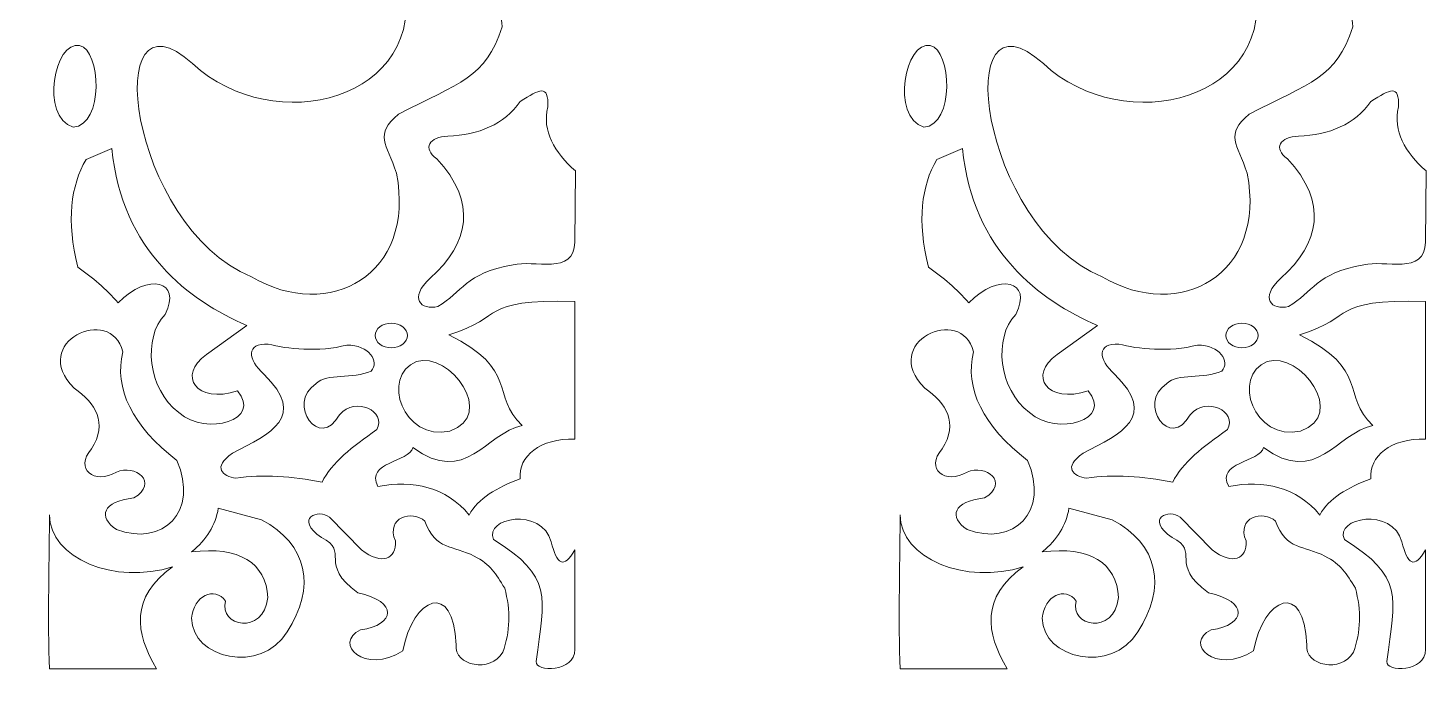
# Model space of a CAD drawing. Header units: centimetres. Extents: x -23 to 22, y -80 to 80.
# Drawn here: x -22.58 to 21.95, y -80.23 to -59.63 of the extents above; entities that cross this region are included whole.
import ezdxf

# ---------------------------------------------------------------- set-up
doc = ezdxf.new("R2010")
doc.units = ezdxf.units.CM
doc.header["$MEASUREMENT"] = 0
doc.layers.add('layer 1', color=7, linetype='Continuous')

msp = doc.modelspace()

# ---------------------------------------------------------------- linework, layer by layer
at = {"layer": 'layer 1', "color": 250, "lineweight": 9}
for points, knots in [([(-17.33545, -60.76768), (-20.32833, -58.09005), (-19.38366, -65.95682), (-15.46248, -67.55566), (-15.46248, -67.55566), (-12.98638, -69.01536), (-10.21822, -67.48441), (-10.84235, -64.25155), (-10.84235, -64.25155), (-11.15956, -63.29827), (-11.56354, -63.03423), (-10.78387, -62.38211), (-10.78387, -62.38211), (-8.82892, -61.35466), (-8.00672, -61.24897), (-7.47963, -59.59968), (-7.47963, -59.59968), (-7.43908, -58.23747), (-10.78742, -56.00091), (-10.60277, -58.05531), (-10.60277, -58.05531), (-9.8232, -61.95082), (-14.75558, -63.16582), (-17.33545, -60.76768)], [0, 0, 0, 0, 0.14285714, 0.14285714, 0.14285714, 0.14285714, 0.28571429, 0.28571429, 0.28571429, 0.28571429, 0.42857143, 0.42857143, 0.42857143, 0.42857143, 0.57142857, 0.57142857, 0.57142857, 0.57142857, 0.71428571, 0.71428571, 0.71428571, 0.71428571, 1, 1, 1, 1]), ([(-21.13934, -62.7954), (-20.15015, -62.71933), (-20.25736, -60.32855), (-20.93468, -60.18727), (-20.93468, -60.18727), (-21.73383, -60.03513), (-22.21137, -62.44765), (-21.13934, -62.7954)], [0, 0, 0, 0, 0.33333333, 0.33333333, 0.33333333, 0.33333333, 1, 1, 1, 1]), ([(-9.52635, -68.49695), (-8.72721, -68.05502), (-8.68823, -67.43921), (-7.12891, -67.17115), (-7.12891, -67.17115), (-6.49741, -67.01028), (-5.16635, -67.51415), (-5.16635, -66.45765), (-5.16635, -66.45765), (-5.16635, -66.45765), (-5.14667, -64.1864), (-5.14667, -64.1864), (-5.14667, -64.1864), (-5.81434, -63.58149), (-6.21394, -62.92222), (-6.02378, -62.14336), (-6.02378, -62.14336), (-5.99454, -61.41164), (-6.2837, -61.58558), (-6.90089, -61.96949), (-6.90089, -61.96949), (-7.42229, -62.70847), (-8.22144, -63.03448), (-9.21062, -63.07794), (-9.21062, -63.07794), (-9.79536, -63.09968), (-10.02926, -63.46916), (-9.56147, -63.79518), (-9.56147, -63.79518), (-8.26984, -65.19347), (-8.5233, -66.4758), (-9.76612, -67.59871), (-9.76612, -67.59871), (-10.47757, -68.2435), (-10.05263, -68.63461), (-9.52635, -68.49695)], [0, 0, 0, 0, 0.1, 0.1, 0.1, 0.1, 0.2, 0.2, 0.2, 0.2, 0.3, 0.3, 0.3, 0.3, 0.4, 0.4, 0.4, 0.4, 0.5, 0.5, 0.5, 0.5, 0.6, 0.6, 0.6, 0.6, 0.7, 0.7, 0.7, 0.7, 0.8, 0.8, 0.8, 0.8, 1, 1, 1, 1]), ([(-15.90591, -71.18489), (-15.11651, -72.10499), (-16.86244, -72.65072), (-17.77708, -71.88039), (-17.77708, -71.88039), (-18.77135, -71.11973), (-18.92723, -69.51137), (-18.21563, -68.75063), (-18.21563, -68.75063), (-17.65382, -67.66883), (-18.76139, -67.41035), (-19.70672, -68.38114), (-19.70672, -68.38114), (-20.09655, -67.94646), (-20.52536, -67.56973), (-20.99315, -67.25095), (-20.99315, -67.25095), (-21.36106, -65.76758), (-21.21974, -64.66276), (-20.73002, -63.81692), (-20.73002, -63.81692), (-20.73002, -63.81692), (-19.91138, -63.46916), (-19.91138, -63.46916), (-19.91138, -63.46916), (-19.58612, -66.75741), (-17.42989, -68.30599), (-15.61353, -69.10925), (-15.61353, -69.10925), (-15.61353, -69.10925), (-16.89997, -70.03296), (-16.89997, -70.03296), (-16.89997, -70.03296), (-17.83068, -70.69224), (-17.23132, -71.61959), (-15.90591, -71.18489)], [0, 0, 0, 0, 0.1, 0.1, 0.1, 0.1, 0.2, 0.2, 0.2, 0.2, 0.3, 0.3, 0.3, 0.3, 0.4, 0.4, 0.4, 0.4, 0.5, 0.5, 0.5, 0.5, 0.6, 0.6, 0.6, 0.6, 0.7, 0.7, 0.7, 0.7, 0.8, 0.8, 0.8, 0.8, 1, 1, 1, 1]), ([(-19.20969, -74.59719), (-20.21715, -74.69861), (-20.35115, -75.20936), (-19.7652, -75.59697), (-19.7652, -75.59697), (-18.28804, -76.16122), (-17.12952, -75.03286), (-17.83555, -73.4018), (-17.83555, -73.4018), (-19.26818, -72.31508), (-19.84317, -71.09795), (-19.56054, -69.94602), (-19.56054, -69.94602), (-19.92173, -68.41194), (-22.58108, -69.64718), (-21.1101, -71.09795), (-21.1101, -71.09795), (-20.41314, -71.59056), (-20.0379, -72.20275), (-20.5546, -73.03231), (-20.5546, -73.03231), (-21.12486, -73.67548), (-20.45725, -74.1862), (-19.7652, -73.77128), (-19.7652, -73.77128), (-19.16572, -73.50858), (-18.40065, -74.09901), (-19.20969, -74.59719)], [0, 0, 0, 0, 0.125, 0.125, 0.125, 0.125, 0.25, 0.25, 0.25, 0.25, 0.375, 0.375, 0.375, 0.375, 0.5, 0.5, 0.5, 0.5, 0.625, 0.625, 0.625, 0.625, 0.75, 0.75, 0.75, 0.75, 1, 1, 1, 1]), ([(-11.43264, -74.2277), (-10.31673, -74.02835), (-9.25688, -74.23843), (-8.53086, -75.14055), (-8.53086, -75.14055), (-8.24336, -74.60987), (-7.65619, -74.26392), (-6.90089, -73.98863), (-6.90089, -73.98863), (-6.97523, -73.26618), (-6.25669, -72.68977), (-5.16635, -72.7226), (-5.16635, -72.7226), (-5.16635, -72.7226), (-5.16635, -68.33768), (-5.16635, -68.33768), (-5.16635, -68.33768), (-8.29472, -68.27972), (-7.31021, -68.83032), (-9.18138, -69.40266), (-9.18138, -69.40266), (-6.93988, -70.49663), (-7.85597, -71.32978), (-6.84242, -72.29334), (-6.84242, -72.29334), (-8.00216, -72.52518), (-8.63563, -74.23495), (-10.32163, -72.98884), (-10.32163, -72.98884), (-10.42883, -73.467), (-11.85171, -73.44527), (-11.43264, -74.2277)], [0, 0, 0, 0, 0.11111111, 0.11111111, 0.11111111, 0.11111111, 0.22222222, 0.22222222, 0.22222222, 0.22222222, 0.33333333, 0.33333333, 0.33333333, 0.33333333, 0.44444444, 0.44444444, 0.44444444, 0.44444444, 0.55555556, 0.55555556, 0.55555556, 0.55555556, 0.66666667, 0.66666667, 0.66666667, 0.66666667, 0.77777778, 0.77777778, 0.77777778, 0.77777778, 1, 1, 1, 1]), ([(-11.52035, -69.4244), (-11.52035, -69.20833), (-11.29128, -69.03318), (-11.0087, -69.03318), (-11.0087, -69.03318), (-10.72612, -69.03318), (-10.49705, -69.20833), (-10.49705, -69.4244), (-10.49705, -69.4244), (-10.49705, -69.64046), (-10.72612, -69.81562), (-11.0087, -69.81562), (-11.0087, -69.81562), (-11.29128, -69.81562), (-11.52035, -69.64046), (-11.52035, -69.4244)], [0, 0, 0, 0, 0.2, 0.2, 0.2, 0.2, 0.4, 0.4, 0.4, 0.4, 0.6, 0.6, 0.6, 0.6, 1, 1, 1, 1]), ([(-15.96438, -73.96689), (-15.08972, -73.84101), (-14.16875, -73.90441), (-13.2161, -74.0973), (-13.2161, -74.0973), (-12.90059, -73.46522), (-12.25328, -72.97189), (-11.47162, -72.41928), (-11.47162, -72.41928), (-11.15484, -71.82327), (-12.13914, -71.36041), (-12.66059, -71.94559), (-12.66059, -71.94559), (-13.28311, -73.11294), (-14.36733, -71.60059), (-13.40614, -70.95667), (-13.40614, -70.95667), (-13.05529, -70.6053), (-12.23666, -70.82989), (-11.65191, -70.55459), (-11.65191, -70.55459), (-11.37653, -70.25931), (-11.70785, -69.72681), (-12.4267, -69.72868), (-12.4267, -69.72868), (-13.3087, -69.96272), (-14.35148, -69.85495), (-14.92646, -69.69608), (-14.92646, -69.69608), (-15.62698, -69.67117), (-15.60505, -70.17016), (-15.05803, -70.66326), (-15.05803, -70.66326), (-13.6922, -72.02527), (-14.84363, -72.53242), (-16.06671, -73.17359), (-16.06671, -73.17359), (-16.7361, -73.62926), (-16.36528, -73.90829), (-15.96438, -73.96689)], [0, 0, 0, 0, 0.09090909, 0.09090909, 0.09090909, 0.09090909, 0.18181818, 0.18181818, 0.18181818, 0.18181818, 0.27272727, 0.27272727, 0.27272727, 0.27272727, 0.36363636, 0.36363636, 0.36363636, 0.36363636, 0.45454545, 0.45454545, 0.45454545, 0.45454545, 0.54545455, 0.54545455, 0.54545455, 0.54545455, 0.63636364, 0.63636364, 0.63636364, 0.63636364, 0.72727273, 0.72727273, 0.72727273, 0.72727273, 0.81818182, 0.81818182, 0.81818182, 0.81818182, 1, 1, 1, 1]), ([(-10.20468, -70.2503), (-9.1373, -69.92061), (-7.65499, -71.96951), (-9.1415, -72.46586), (-9.1415, -72.46586), (-10.62583, -72.80654), (-11.3694, -70.72149), (-10.20468, -70.2503)], [0, 0, 0, 0, 0.33333333, 0.33333333, 0.33333333, 0.33333333, 1, 1, 1, 1]), ([(-21.89557, -80.03386), (-20.7941, -80.03386), (-19.52247, -80.03386), (-18.48675, -80.03386), (-18.48675, -80.03386), (-19.17305, -78.88789), (-19.33307, -77.7644), (-17.97275, -76.78506), (-17.97275, -76.78506), (-19.81402, -77.38234), (-21.89557, -76.51023), (-21.89557, -75.13305), (-21.89557, -75.13305), (-21.89557, -76.19308), (-21.96433, -78.68371), (-21.89557, -80.03386)], [0, 0, 0, 0, 0.2, 0.2, 0.2, 0.2, 0.4, 0.4, 0.4, 0.4, 0.6, 0.6, 0.6, 0.6, 1, 1, 1, 1]), ([(-16.28599, -77.87909), (-16.6417, -77.38643), (-17.30927, -77.7197), (-17.36776, -78.42245), (-17.36776, -78.42245), (-17.36021, -79.71195), (-15.16322, -80.23044), (-14.3271, -78.85714), (-14.3271, -78.85714), (-13.40311, -77.4503), (-13.66259, -76.06201), (-15.14574, -75.29269), (-15.14574, -75.29269), (-15.14574, -75.29269), (-16.51988, -74.92321), (-16.51988, -74.92321), (-16.51988, -74.92321), (-16.60759, -75.45933), (-16.89021, -75.923), (-17.36776, -76.31421), (-17.36776, -76.31421), (-15.86815, -76.11815), (-14.99348, -76.6588), (-14.94108, -77.77042), (-14.94108, -77.77042), (-15.08249, -78.98599), (-16.51508, -78.67804), (-16.28599, -77.87909)], [0, 0, 0, 0, 0.125, 0.125, 0.125, 0.125, 0.25, 0.25, 0.25, 0.25, 0.375, 0.375, 0.375, 0.375, 0.5, 0.5, 0.5, 0.5, 0.625, 0.625, 0.625, 0.625, 0.75, 0.75, 0.75, 0.75, 1, 1, 1, 1]), ([(-12.07585, -77.61827), (-13.35741, -76.67645), (-12.31462, -76.31059), (-13.23072, -75.85779), (-13.23072, -75.85779), (-14.1299, -75.24004), (-13.31123, -74.93217), (-12.9822, -75.20575), (-12.9822, -75.20575), (-12.9822, -75.20575), (-11.9589, -76.24901), (-11.9589, -76.24901), (-11.9589, -76.24901), (-11.30588, -76.74721), (-10.83811, -76.53709), (-10.87713, -75.96646), (-10.87713, -75.96646), (-11.19875, -75.20214), (-10.33139, -74.97031), (-9.94155, -75.33616), (-9.94155, -75.33616), (-9.60852, -76.26242), (-9.02563, -76.10581), (-8.36961, -76.44514), (-8.36961, -76.44514), (-7.83323, -76.72259), (-7.69349, -77.0014), (-7.39792, -77.46613), (-7.39792, -77.46613), (-7.20302, -78.17612), (-7.22252, -78.85712), (-7.4564, -79.50917), (-7.4564, -79.50917), (-7.8439, -80.18488), (-9.01336, -79.9349), (-8.94749, -79.27009), (-8.94749, -79.27009), (-9.01566, -77.21569), (-10.31184, -77.73742), (-10.64324, -79.4657), (-10.64324, -79.4657), (-11.85172, -80.23364), (-12.88475, -79.22661), (-11.98814, -78.79193), (-11.98814, -78.79193), (-10.88176, -78.64889), (-10.7745, -77.88456), (-12.07585, -77.61827)], [0, 0, 0, 0, 0.07692308, 0.07692308, 0.07692308, 0.07692308, 0.15384615, 0.15384615, 0.15384615, 0.15384615, 0.23076923, 0.23076923, 0.23076923, 0.23076923, 0.30769231, 0.30769231, 0.30769231, 0.30769231, 0.38461538, 0.38461538, 0.38461538, 0.38461538, 0.46153846, 0.46153846, 0.46153846, 0.46153846, 0.53846154, 0.53846154, 0.53846154, 0.53846154, 0.61538462, 0.61538462, 0.61538462, 0.61538462, 0.69230769, 0.69230769, 0.69230769, 0.69230769, 0.76923077, 0.76923077, 0.76923077, 0.76923077, 0.84615385, 0.84615385, 0.84615385, 0.84615385, 1, 1, 1, 1]), ([(-7.74877, -75.92299), (-5.85691, -77.09632), (-6.11452, -77.72149), (-6.39462, -79.805), (-6.39462, -79.805), (-6.43955, -80.13915), (-5.14774, -80.1578), (-5.16635, -79.4168), (-5.16635, -79.4168), (-5.16635, -79.4168), (-5.16635, -76.24535), (-5.16635, -76.24535), (-5.16635, -76.24535), (-5.52695, -76.88652), (-5.74411, -76.69362), (-5.91466, -75.99812), (-5.91466, -75.99812), (-6.21167, -74.87292), (-8.0751, -75.22023), (-7.74877, -75.92299)], [0, 0, 0, 0, 0.16666667, 0.16666667, 0.16666667, 0.16666667, 0.33333333, 0.33333333, 0.33333333, 0.33333333, 0.5, 0.5, 0.5, 0.5, 0.66666667, 0.66666667, 0.66666667, 0.66666667, 1, 1, 1, 1])]:
    msp.add_open_spline(points, degree=3, knots=knots, dxfattribs=at)
at = {"layer": 'layer 1', "color": 242, "lineweight": 9}
for points, knots in [([(9.75789, -60.76768), (6.76501, -58.09005), (7.70968, -65.95682), (11.63086, -67.55566), (11.63086, -67.55566), (14.10696, -69.01536), (16.87512, -67.48441), (16.25099, -64.25155), (16.25099, -64.25155), (15.93378, -63.29827), (15.5298, -63.03423), (16.30947, -62.38211), (16.30947, -62.38211), (18.26442, -61.35466), (19.08662, -61.24897), (19.61371, -59.59968), (19.61371, -59.59968), (19.65426, -58.23747), (16.30592, -56.00091), (16.49057, -58.05531), (16.49057, -58.05531), (17.27014, -61.95082), (12.33776, -63.16582), (9.75789, -60.76768)], [0, 0, 0, 0, 0.14285714, 0.14285714, 0.14285714, 0.14285714, 0.28571429, 0.28571429, 0.28571429, 0.28571429, 0.42857143, 0.42857143, 0.42857143, 0.42857143, 0.57142857, 0.57142857, 0.57142857, 0.57142857, 0.71428571, 0.71428571, 0.71428571, 0.71428571, 1, 1, 1, 1]), ([(5.954, -62.7954), (6.94319, -62.71933), (6.83598, -60.32855), (6.15866, -60.18727), (6.15866, -60.18727), (5.35951, -60.03513), (4.88197, -62.44765), (5.954, -62.7954)], [0, 0, 0, 0, 0.33333333, 0.33333333, 0.33333333, 0.33333333, 1, 1, 1, 1]), ([(17.56699, -68.49695), (18.36613, -68.05502), (18.40511, -67.43921), (19.96443, -67.17115), (19.96443, -67.17115), (20.59593, -67.01028), (21.92699, -67.51415), (21.92699, -66.45765), (21.92699, -66.45765), (21.92699, -66.45765), (21.94667, -64.1864), (21.94667, -64.1864), (21.94667, -64.1864), (21.279, -63.58149), (20.8794, -62.92222), (21.06956, -62.14336), (21.06956, -62.14336), (21.0988, -61.41164), (20.80964, -61.58558), (20.19245, -61.96949), (20.19245, -61.96949), (19.67105, -62.70847), (18.8719, -63.03448), (17.88272, -63.07794), (17.88272, -63.07794), (17.29798, -63.09968), (17.06408, -63.46916), (17.53187, -63.79518), (17.53187, -63.79518), (18.8235, -65.19347), (18.57004, -66.4758), (17.32722, -67.59871), (17.32722, -67.59871), (16.61577, -68.2435), (17.04071, -68.63461), (17.56699, -68.49695)], [0, 0, 0, 0, 0.1, 0.1, 0.1, 0.1, 0.2, 0.2, 0.2, 0.2, 0.3, 0.3, 0.3, 0.3, 0.4, 0.4, 0.4, 0.4, 0.5, 0.5, 0.5, 0.5, 0.6, 0.6, 0.6, 0.6, 0.7, 0.7, 0.7, 0.7, 0.8, 0.8, 0.8, 0.8, 1, 1, 1, 1]), ([(11.18743, -71.18489), (11.97683, -72.10499), (10.2309, -72.65072), (9.31626, -71.88039), (9.31626, -71.88039), (8.32199, -71.11973), (8.16611, -69.51137), (8.87771, -68.75063), (8.87771, -68.75063), (9.43952, -67.66883), (8.33195, -67.41035), (7.38662, -68.38114), (7.38662, -68.38114), (6.99679, -67.94646), (6.56798, -67.56973), (6.10019, -67.25095), (6.10019, -67.25095), (5.73228, -65.76758), (5.8736, -64.66276), (6.36332, -63.81692), (6.36332, -63.81692), (6.36332, -63.81692), (7.18196, -63.46916), (7.18196, -63.46916), (7.18196, -63.46916), (7.50722, -66.75741), (9.66345, -68.30599), (11.47981, -69.10925), (11.47981, -69.10925), (11.47981, -69.10925), (10.19337, -70.03296), (10.19337, -70.03296), (10.19337, -70.03296), (9.26266, -70.69224), (9.86202, -71.61959), (11.18743, -71.18489)], [0, 0, 0, 0, 0.1, 0.1, 0.1, 0.1, 0.2, 0.2, 0.2, 0.2, 0.3, 0.3, 0.3, 0.3, 0.4, 0.4, 0.4, 0.4, 0.5, 0.5, 0.5, 0.5, 0.6, 0.6, 0.6, 0.6, 0.7, 0.7, 0.7, 0.7, 0.8, 0.8, 0.8, 0.8, 1, 1, 1, 1]), ([(7.88365, -74.59719), (6.87619, -74.69861), (6.74219, -75.20936), (7.32814, -75.59697), (7.32814, -75.59697), (8.8053, -76.16122), (9.96382, -75.03286), (9.25779, -73.4018), (9.25779, -73.4018), (7.82516, -72.31508), (7.25017, -71.09795), (7.5328, -69.94602), (7.5328, -69.94602), (7.17161, -68.41194), (4.51226, -69.64718), (5.98324, -71.09795), (5.98324, -71.09795), (6.6802, -71.59056), (7.05544, -72.20275), (6.53874, -73.03231), (6.53874, -73.03231), (5.96848, -73.67548), (6.63609, -74.1862), (7.32814, -73.77128), (7.32814, -73.77128), (7.92762, -73.50858), (8.69269, -74.09901), (7.88365, -74.59719)], [0, 0, 0, 0, 0.125, 0.125, 0.125, 0.125, 0.25, 0.25, 0.25, 0.25, 0.375, 0.375, 0.375, 0.375, 0.5, 0.5, 0.5, 0.5, 0.625, 0.625, 0.625, 0.625, 0.75, 0.75, 0.75, 0.75, 1, 1, 1, 1]), ([(15.6607, -74.2277), (16.77661, -74.02835), (17.83646, -74.23843), (18.56248, -75.14055), (18.56248, -75.14055), (18.84998, -74.60987), (19.43715, -74.26392), (20.19245, -73.98863), (20.19245, -73.98863), (20.11811, -73.26618), (20.83665, -72.68977), (21.92699, -72.7226), (21.92699, -72.7226), (21.92699, -72.7226), (21.92699, -68.33768), (21.92699, -68.33768), (21.92699, -68.33768), (18.79862, -68.27972), (19.78313, -68.83032), (17.91196, -69.40266), (17.91196, -69.40266), (20.15346, -70.49663), (19.23737, -71.32978), (20.25092, -72.29334), (20.25092, -72.29334), (19.09118, -72.52518), (18.45771, -74.23495), (16.77171, -72.98884), (16.77171, -72.98884), (16.66451, -73.467), (15.24163, -73.44527), (15.6607, -74.2277)], [0, 0, 0, 0, 0.11111111, 0.11111111, 0.11111111, 0.11111111, 0.22222222, 0.22222222, 0.22222222, 0.22222222, 0.33333333, 0.33333333, 0.33333333, 0.33333333, 0.44444444, 0.44444444, 0.44444444, 0.44444444, 0.55555556, 0.55555556, 0.55555556, 0.55555556, 0.66666667, 0.66666667, 0.66666667, 0.66666667, 0.77777778, 0.77777778, 0.77777778, 0.77777778, 1, 1, 1, 1]), ([(15.57299, -69.4244), (15.57299, -69.20833), (15.80206, -69.03318), (16.08464, -69.03318), (16.08464, -69.03318), (16.36722, -69.03318), (16.59629, -69.20833), (16.59629, -69.4244), (16.59629, -69.4244), (16.59629, -69.64046), (16.36722, -69.81562), (16.08464, -69.81562), (16.08464, -69.81562), (15.80206, -69.81562), (15.57299, -69.64046), (15.57299, -69.4244)], [0, 0, 0, 0, 0.2, 0.2, 0.2, 0.2, 0.4, 0.4, 0.4, 0.4, 0.6, 0.6, 0.6, 0.6, 1, 1, 1, 1]), ([(11.12896, -73.96689), (12.00362, -73.84101), (12.92459, -73.90441), (13.87724, -74.0973), (13.87724, -74.0973), (14.19275, -73.46522), (14.84006, -72.97189), (15.62172, -72.41928), (15.62172, -72.41928), (15.9385, -71.82327), (14.9542, -71.36041), (14.43275, -71.94559), (14.43275, -71.94559), (13.81023, -73.11294), (12.72601, -71.60059), (13.6872, -70.95667), (13.6872, -70.95667), (14.03805, -70.6053), (14.85668, -70.82989), (15.44143, -70.55459), (15.44143, -70.55459), (15.71681, -70.25931), (15.38549, -69.72681), (14.66664, -69.72868), (14.66664, -69.72868), (13.78464, -69.96272), (12.74186, -69.85495), (12.16688, -69.69608), (12.16688, -69.69608), (11.46636, -69.67117), (11.48829, -70.17016), (12.03531, -70.66326), (12.03531, -70.66326), (13.40114, -72.02527), (12.24971, -72.53242), (11.02663, -73.17359), (11.02663, -73.17359), (10.35724, -73.62926), (10.72806, -73.90829), (11.12896, -73.96689)], [0, 0, 0, 0, 0.09090909, 0.09090909, 0.09090909, 0.09090909, 0.18181818, 0.18181818, 0.18181818, 0.18181818, 0.27272727, 0.27272727, 0.27272727, 0.27272727, 0.36363636, 0.36363636, 0.36363636, 0.36363636, 0.45454545, 0.45454545, 0.45454545, 0.45454545, 0.54545455, 0.54545455, 0.54545455, 0.54545455, 0.63636364, 0.63636364, 0.63636364, 0.63636364, 0.72727273, 0.72727273, 0.72727273, 0.72727273, 0.81818182, 0.81818182, 0.81818182, 0.81818182, 1, 1, 1, 1]), ([(16.88866, -70.2503), (17.95604, -69.92061), (19.43835, -71.96951), (17.95184, -72.46586), (17.95184, -72.46586), (16.46751, -72.80654), (15.72394, -70.72149), (16.88866, -70.2503)], [0, 0, 0, 0, 0.33333333, 0.33333333, 0.33333333, 0.33333333, 1, 1, 1, 1]), ([(5.19777, -80.03386), (6.29924, -80.03386), (7.57087, -80.03386), (8.60659, -80.03386), (8.60659, -80.03386), (7.92029, -78.88789), (7.76027, -77.7644), (9.12059, -76.78506), (9.12059, -76.78506), (7.27932, -77.38234), (5.19777, -76.51023), (5.19777, -75.13305), (5.19777, -75.13305), (5.19777, -76.19308), (5.12901, -78.68371), (5.19777, -80.03386)], [0, 0, 0, 0, 0.2, 0.2, 0.2, 0.2, 0.4, 0.4, 0.4, 0.4, 0.6, 0.6, 0.6, 0.6, 1, 1, 1, 1]), ([(10.80735, -77.87909), (10.45164, -77.38643), (9.78407, -77.7197), (9.72558, -78.42245), (9.72558, -78.42245), (9.73313, -79.71195), (11.93012, -80.23044), (12.76624, -78.85714), (12.76624, -78.85714), (13.69023, -77.4503), (13.43075, -76.06201), (11.9476, -75.29269), (11.9476, -75.29269), (11.9476, -75.29269), (10.57346, -74.92321), (10.57346, -74.92321), (10.57346, -74.92321), (10.48575, -75.45933), (10.20313, -75.923), (9.72558, -76.31421), (9.72558, -76.31421), (11.22519, -76.11815), (12.09986, -76.6588), (12.15226, -77.77042), (12.15226, -77.77042), (12.01085, -78.98599), (10.57826, -78.67804), (10.80735, -77.87909)], [0, 0, 0, 0, 0.125, 0.125, 0.125, 0.125, 0.25, 0.25, 0.25, 0.25, 0.375, 0.375, 0.375, 0.375, 0.5, 0.5, 0.5, 0.5, 0.625, 0.625, 0.625, 0.625, 0.75, 0.75, 0.75, 0.75, 1, 1, 1, 1]), ([(15.01749, -77.61827), (13.73593, -76.67645), (14.77872, -76.31059), (13.86262, -75.85779), (13.86262, -75.85779), (12.96344, -75.24004), (13.78211, -74.93217), (14.11114, -75.20575), (14.11114, -75.20575), (14.11114, -75.20575), (15.13444, -76.24901), (15.13444, -76.24901), (15.13444, -76.24901), (15.78746, -76.74721), (16.25523, -76.53709), (16.21621, -75.96646), (16.21621, -75.96646), (15.89459, -75.20214), (16.76195, -74.97031), (17.15179, -75.33616), (17.15179, -75.33616), (17.48482, -76.26242), (18.06771, -76.10581), (18.72373, -76.44514), (18.72373, -76.44514), (19.26011, -76.72259), (19.39985, -77.0014), (19.69542, -77.46613), (19.69542, -77.46613), (19.89032, -78.17612), (19.87082, -78.85712), (19.63694, -79.50917), (19.63694, -79.50917), (19.24944, -80.18488), (18.07998, -79.9349), (18.14585, -79.27009), (18.14585, -79.27009), (18.07768, -77.21569), (16.7815, -77.73742), (16.4501, -79.4657), (16.4501, -79.4657), (15.24162, -80.23364), (14.20859, -79.22661), (15.1052, -78.79193), (15.1052, -78.79193), (16.21158, -78.64889), (16.31884, -77.88456), (15.01749, -77.61827)], [0, 0, 0, 0, 0.07692308, 0.07692308, 0.07692308, 0.07692308, 0.15384615, 0.15384615, 0.15384615, 0.15384615, 0.23076923, 0.23076923, 0.23076923, 0.23076923, 0.30769231, 0.30769231, 0.30769231, 0.30769231, 0.38461538, 0.38461538, 0.38461538, 0.38461538, 0.46153846, 0.46153846, 0.46153846, 0.46153846, 0.53846154, 0.53846154, 0.53846154, 0.53846154, 0.61538462, 0.61538462, 0.61538462, 0.61538462, 0.69230769, 0.69230769, 0.69230769, 0.69230769, 0.76923077, 0.76923077, 0.76923077, 0.76923077, 0.84615385, 0.84615385, 0.84615385, 0.84615385, 1, 1, 1, 1]), ([(19.34457, -75.92299), (21.23643, -77.09632), (20.97882, -77.72149), (20.69872, -79.805), (20.69872, -79.805), (20.65379, -80.13915), (21.9456, -80.1578), (21.92699, -79.4168), (21.92699, -79.4168), (21.92699, -79.4168), (21.92699, -76.24535), (21.92699, -76.24535), (21.92699, -76.24535), (21.56639, -76.88652), (21.34923, -76.69362), (21.17868, -75.99812), (21.17868, -75.99812), (20.88167, -74.87292), (19.01824, -75.22023), (19.34457, -75.92299)], [0, 0, 0, 0, 0.16666667, 0.16666667, 0.16666667, 0.16666667, 0.33333333, 0.33333333, 0.33333333, 0.33333333, 0.5, 0.5, 0.5, 0.5, 0.66666667, 0.66666667, 0.66666667, 0.66666667, 1, 1, 1, 1])]:
    msp.add_open_spline(points, degree=3, knots=knots, dxfattribs=at)

doc.saveas('drawing.dxf')
